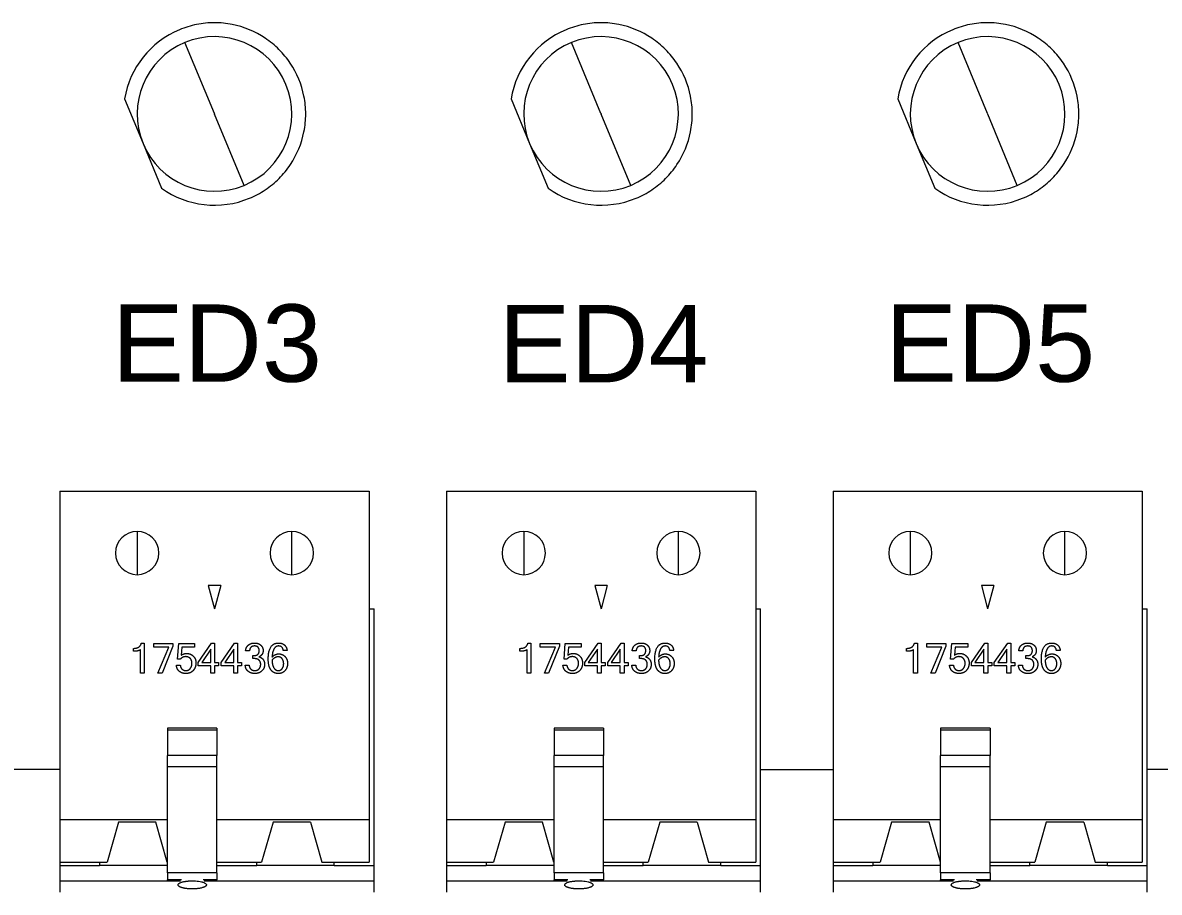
# Model space of a CAD drawing. Header units: millimetres. Extents: x -118 to 1430, y 370 to 1370.
# Drawn here: x 423.93 to 460.68, y 463 to 491.12 of the extents above; entities that cross this region are included whole.
import ezdxf

# ---------------------------------------------------------------- set-up
doc = ezdxf.new("R2010")
doc.units = ezdxf.units.MM
doc.layers.add('TANGENT EDGES', color=7, linetype='Continuous', lineweight=0)
doc.layers.add('VISIBLE', color=7, linetype='Continuous', lineweight=0)
doc.styles.get("Standard").update_dxf_attribs({"font": 'arial.ttf'})

msp = doc.modelspace()

# ---------------------------------------------------------------- linework, layer by layer
at = {"layer": 'TANGENT EDGES'}
for p, q in [((430.129, 488.177), (429.175, 490.477)), ((442.629, 488.177), (441.675, 490.477)), ((455.129, 488.177), (454.175, 490.477)), ((431.091, 485.858), (430.137, 488.158)), ((443.591, 485.858), (442.637, 488.158)), ((456.091, 485.858), (455.137, 488.158)), ((427.633, 474.67), (427.633, 473.27)), ((432.633, 473.27), (432.633, 474.67)), ((440.133, 474.67), (440.133, 473.27)), ((445.133, 473.27), (445.133, 474.67)), ((452.633, 474.67), (452.633, 473.27)), ((457.633, 473.27), (457.633, 474.67)), ((430.213, 468.246), (428.613, 468.246)), ((442.713, 468.246), (441.113, 468.246)), ((455.213, 468.246), (453.613, 468.246)), ((430.213, 467.425), (428.613, 467.425)), ((442.713, 467.425), (441.113, 467.425)), ((455.213, 467.425), (453.613, 467.425)), ((429.061, 463.402), (428.613, 463.402)), ((430.213, 463.402), (429.765, 463.402)), ((441.561, 463.402), (441.113, 463.402)), ((442.713, 463.402), (442.265, 463.402)), ((454.061, 463.402), (453.613, 463.402)), ((455.213, 463.402), (454.765, 463.402))]:
    msp.add_line(p, q, dxfattribs=at)
for centre, radius, start, end in [((430.133, 488.167), 0.01, 112.5227, 292.5227), ((430.133, 488.167), 0.01, 292.5227, 112.5227), ((442.633, 488.167), 0.01, 112.5227, 292.5227), ((442.633, 488.167), 0.01, 292.5227, 112.5227), ((455.133, 488.167), 0.01, 112.5227, 292.5227), ((455.133, 488.167), 0.01, 292.5227, 112.5227), ((427.633, 473.97), 0.7, 90, 270), ((427.633, 473.97), 0.7, 270, 90), ((432.633, 473.97), 0.7, 90, 270), ((432.633, 473.97), 0.7, 270, 90), ((440.133, 473.97), 0.7, 90, 270), ((440.133, 473.97), 0.7, 270, 90), ((445.133, 473.97), 0.7, 90, 270), ((445.133, 473.97), 0.7, 270, 90), ((452.633, 473.97), 0.7, 90, 270), ((452.633, 473.97), 0.7, 270, 90), ((457.633, 473.97), 0.7, 90, 270), ((457.633, 473.97), 0.7, 270, 90)]:
    msp.add_arc(centre, radius, start, end, dxfattribs=at)
at = {"layer": 'VISIBLE'}
for p, q in [((427.224, 488.656), (427.824, 487.21)), ((439.724, 488.656), (440.324, 487.21)), ((452.224, 488.656), (452.824, 487.21)), ((427.824, 487.21), (428.424, 485.763)), ((440.324, 487.21), (440.924, 485.763)), ((452.824, 487.21), (453.424, 485.763)), ((425.133, 475.97), (425.133, 466.97)), ((425.133, 475.97), (435.133, 475.97)), ((435.133, 475.97), (435.133, 466.97)), ((437.633, 475.97), (437.633, 466.97)), ((437.633, 475.97), (447.633, 475.97)), ((447.633, 475.97), (447.633, 466.97)), ((450.133, 475.97), (450.133, 466.97)), ((450.133, 475.97), (460.133, 475.97)), ((460.133, 475.97), (460.133, 466.97)), ((430.334, 472.92), (429.932, 472.92)), ((429.932, 472.92), (430.133, 472.17)), ((430.334, 472.92), (430.133, 472.17)), ((442.834, 472.92), (442.432, 472.92)), ((442.432, 472.92), (442.633, 472.17)), ((442.834, 472.92), (442.633, 472.17)), ((455.334, 472.92), (454.932, 472.92)), ((454.932, 472.92), (455.133, 472.17)), ((455.334, 472.92), (455.133, 472.17)), ((435.133, 472.17), (435.293, 472.17)), ((435.293, 463.87), (435.293, 472.17)), ((447.633, 472.17), (447.793, 472.17)), ((447.793, 463.87), (447.793, 472.17)), ((460.133, 472.17), (460.293, 472.17)), ((460.293, 463.87), (460.293, 472.17)), ((427.509, 470.791), (427.509, 470.887)), ((427.738, 470.09), (427.738, 470.841)), ((427.767, 471.06), (427.861, 471.06)), ((427.861, 471.06), (427.861, 470.09)), ((428.167, 470.931), (428.167, 471.044)), ((428.167, 471.044), (428.784, 471.044)), ((428.656, 470.931), (428.167, 470.931)), ((428.3, 470.09), (428.656, 470.931)), ((428.784, 470.958), (428.437, 470.09)), ((428.784, 471.044), (428.784, 470.958)), ((428.935, 470.54), (428.975, 471.044)), ((428.975, 471.044), (429.487, 471.044)), ((429.08, 470.931), (429.059, 470.666)), ((429.487, 470.931), (429.08, 470.931)), ((429.487, 471.044), (429.487, 470.931)), ((429.606, 470.426), (430.041, 471.056)), ((430.014, 470.863), (429.721, 470.426)), ((430.014, 470.426), (430.014, 470.863)), ((430.041, 471.056), (430.137, 471.056)), ((430.137, 471.056), (430.137, 470.426)), ((430.348, 470.426), (430.782, 471.056)), ((430.755, 470.863), (430.463, 470.426)), ((430.755, 470.426), (430.755, 470.863)), ((430.782, 471.056), (430.879, 471.056)), ((430.879, 471.056), (430.879, 470.426)), ((431.267, 470.812), (431.14, 470.812)), ((432.481, 470.823), (432.354, 470.823)), ((440.009, 470.791), (440.009, 470.887)), ((440.238, 470.09), (440.238, 470.841)), ((440.267, 471.06), (440.361, 471.06)), ((440.361, 471.06), (440.361, 470.09)), ((440.667, 470.931), (440.667, 471.044)), ((440.667, 471.044), (441.284, 471.044)), ((441.156, 470.931), (440.667, 470.931)), ((440.8, 470.09), (441.156, 470.931)), ((441.284, 470.958), (440.937, 470.09)), ((441.284, 471.044), (441.284, 470.958)), ((441.435, 470.54), (441.475, 471.044)), ((441.475, 471.044), (441.987, 471.044)), ((441.58, 470.931), (441.559, 470.666)), ((441.987, 470.931), (441.58, 470.931)), ((441.987, 471.044), (441.987, 470.931)), ((442.106, 470.426), (442.541, 471.056)), ((442.514, 470.863), (442.221, 470.426)), ((442.514, 470.426), (442.514, 470.863)), ((442.541, 471.056), (442.637, 471.056)), ((442.637, 471.056), (442.637, 470.426)), ((442.848, 470.426), (443.282, 471.056)), ((443.255, 470.863), (442.963, 470.426)), ((443.255, 470.426), (443.255, 470.863)), ((443.282, 471.056), (443.379, 471.056)), ((443.379, 471.056), (443.379, 470.426)), ((443.767, 470.812), (443.64, 470.812)), ((444.981, 470.823), (444.854, 470.823)), ((452.509, 470.791), (452.509, 470.887)), ((452.738, 470.09), (452.738, 470.841)), ((452.767, 471.06), (452.861, 471.06)), ((452.861, 471.06), (452.861, 470.09)), ((453.167, 470.931), (453.167, 471.044)), ((453.167, 471.044), (453.784, 471.044)), ((453.656, 470.931), (453.167, 470.931)), ((453.3, 470.09), (453.656, 470.931)), ((453.784, 470.958), (453.437, 470.09)), ((453.784, 471.044), (453.784, 470.958)), ((453.935, 470.54), (453.975, 471.044)), ((453.975, 471.044), (454.487, 471.044)), ((454.08, 470.931), (454.059, 470.666)), ((454.487, 470.931), (454.08, 470.931)), ((454.487, 471.044), (454.487, 470.931)), ((454.606, 470.426), (455.041, 471.056)), ((455.014, 470.863), (454.721, 470.426)), ((455.014, 470.426), (455.014, 470.863)), ((455.041, 471.056), (455.137, 471.056)), ((455.137, 471.056), (455.137, 470.426)), ((455.348, 470.426), (455.782, 471.056)), ((455.755, 470.863), (455.463, 470.426)), ((455.755, 470.426), (455.755, 470.863)), ((455.782, 471.056), (455.879, 471.056)), ((455.879, 471.056), (455.879, 470.426)), ((456.267, 470.812), (456.14, 470.812)), ((457.481, 470.823), (457.354, 470.823)), ((429.031, 470.54), (428.935, 470.54)), ((429.606, 470.318), (429.606, 470.426)), ((429.721, 470.426), (430.014, 470.426)), ((430.137, 470.426), (430.266, 470.426)), ((430.266, 470.426), (430.266, 470.318)), ((430.348, 470.318), (430.348, 470.426)), ((430.463, 470.426), (430.755, 470.426)), ((430.879, 470.426), (431.007, 470.426)), ((431.007, 470.426), (431.007, 470.318)), ((431.372, 470.555), (431.372, 470.651)), ((431.372, 470.651), (431.4, 470.651)), ((431.419, 470.555), (431.372, 470.555)), ((441.531, 470.54), (441.435, 470.54)), ((442.106, 470.318), (442.106, 470.426)), ((442.221, 470.426), (442.514, 470.426)), ((442.637, 470.426), (442.766, 470.426)), ((442.766, 470.426), (442.766, 470.318)), ((442.848, 470.318), (442.848, 470.426)), ((442.963, 470.426), (443.255, 470.426)), ((443.379, 470.426), (443.507, 470.426)), ((443.507, 470.426), (443.507, 470.318)), ((443.872, 470.555), (443.872, 470.651)), ((443.872, 470.651), (443.9, 470.651)), ((443.919, 470.555), (443.872, 470.555)), ((454.031, 470.54), (453.935, 470.54)), ((454.606, 470.318), (454.606, 470.426)), ((454.721, 470.426), (455.014, 470.426)), ((455.137, 470.426), (455.266, 470.426)), ((455.266, 470.426), (455.266, 470.318)), ((455.348, 470.318), (455.348, 470.426)), ((455.463, 470.426), (455.755, 470.426)), ((455.879, 470.426), (456.007, 470.426)), ((456.007, 470.426), (456.007, 470.318)), ((456.372, 470.555), (456.372, 470.651)), ((456.372, 470.651), (456.4, 470.651)), ((456.419, 470.555), (456.372, 470.555)), ((427.861, 470.09), (427.738, 470.09)), ((428.437, 470.09), (428.3, 470.09)), ((428.901, 470.34), (429.027, 470.34)), ((430.014, 470.318), (429.606, 470.318)), ((430.014, 470.09), (430.014, 470.318)), ((430.137, 470.09), (430.014, 470.09)), ((430.137, 470.318), (430.137, 470.09)), ((430.266, 470.318), (430.137, 470.318)), ((430.755, 470.318), (430.348, 470.318)), ((430.755, 470.09), (430.755, 470.318)), ((430.879, 470.09), (430.755, 470.09)), ((431.007, 470.318), (430.879, 470.318)), ((430.879, 470.318), (430.879, 470.09)), ((431.128, 470.342), (431.255, 470.342)), ((440.361, 470.09), (440.238, 470.09)), ((440.937, 470.09), (440.8, 470.09)), ((441.401, 470.34), (441.527, 470.34)), ((442.514, 470.318), (442.106, 470.318)), ((442.514, 470.09), (442.514, 470.318)), ((442.637, 470.09), (442.514, 470.09)), ((442.637, 470.318), (442.637, 470.09)), ((442.766, 470.318), (442.637, 470.318)), ((443.255, 470.318), (442.848, 470.318)), ((443.255, 470.09), (443.255, 470.318)), ((443.379, 470.09), (443.255, 470.09)), ((443.507, 470.318), (443.379, 470.318)), ((443.379, 470.318), (443.379, 470.09)), ((443.628, 470.342), (443.755, 470.342)), ((452.861, 470.09), (452.738, 470.09)), ((453.437, 470.09), (453.3, 470.09)), ((453.901, 470.34), (454.027, 470.34)), ((455.014, 470.318), (454.606, 470.318)), ((455.014, 470.09), (455.014, 470.318)), ((455.137, 470.09), (455.014, 470.09)), ((455.137, 470.318), (455.137, 470.09)), ((455.266, 470.318), (455.137, 470.318)), ((455.755, 470.318), (455.348, 470.318)), ((455.755, 470.09), (455.755, 470.318)), ((455.879, 470.09), (455.755, 470.09)), ((456.007, 470.318), (455.879, 470.318)), ((455.879, 470.318), (455.879, 470.09)), ((456.128, 470.342), (456.255, 470.342)), ((430.213, 468.31), (428.613, 468.31)), ((428.613, 468.31), (428.613, 468.246)), ((428.613, 468.246), (428.613, 467.425)), ((430.213, 468.31), (430.213, 468.246)), ((430.213, 468.246), (430.213, 467.425)), ((442.713, 468.31), (441.113, 468.31)), ((441.113, 468.31), (441.113, 468.246)), ((441.113, 468.246), (441.113, 467.425)), ((442.713, 468.31), (442.713, 468.246)), ((442.713, 468.246), (442.713, 467.425)), ((455.213, 468.31), (453.613, 468.31)), ((453.613, 468.31), (453.613, 468.246)), ((453.613, 468.246), (453.613, 467.425)), ((455.213, 468.31), (455.213, 468.246)), ((455.213, 468.246), (455.213, 467.425)), ((428.613, 467.055), (428.613, 467.425)), ((430.213, 467.055), (430.213, 467.425)), ((441.113, 467.055), (441.113, 467.425)), ((442.713, 467.055), (442.713, 467.425)), ((453.613, 467.055), (453.613, 467.425)), ((455.213, 467.055), (455.213, 467.425)), ((425.133, 466.97), (422.793, 466.97)), ((425.133, 466.97), (425.133, 465.344)), ((430.213, 467.055), (428.613, 467.055)), ((428.613, 463.627), (428.613, 467.055)), ((430.213, 463.627), (430.213, 467.055)), ((435.133, 466.97), (435.133, 465.344)), ((437.633, 466.97), (437.633, 465.344)), ((442.713, 467.055), (441.113, 467.055)), ((441.113, 463.627), (441.113, 467.055)), ((442.713, 463.627), (442.713, 467.055)), ((447.633, 466.97), (447.633, 465.344)), ((447.793, 466.97), (450.133, 466.97)), ((450.133, 466.97), (450.133, 465.344)), ((455.213, 467.055), (453.613, 467.055)), ((453.613, 463.627), (453.613, 467.055)), ((455.213, 463.627), (455.213, 467.055)), ((460.133, 466.97), (460.133, 465.344)), ((462.633, 466.97), (460.293, 466.97)), ((428.613, 465.344), (425.133, 465.344)), ((425.133, 465.344), (425.133, 463.97)), ((427.028, 465.27), (426.658, 463.97)), ((428.238, 465.27), (427.028, 465.27)), ((428.608, 463.97), (428.238, 465.27)), ((435.133, 465.344), (430.213, 465.344)), ((432.028, 465.27), (431.658, 463.97)), ((433.238, 465.27), (432.028, 465.27)), ((433.238, 465.27), (433.608, 463.97)), ((435.133, 465.344), (435.133, 463.97)), ((441.113, 465.344), (437.633, 465.344)), ((437.633, 465.344), (437.633, 463.97)), ((439.528, 465.27), (439.158, 463.97)), ((440.738, 465.27), (439.528, 465.27)), ((441.108, 463.97), (440.738, 465.27)), ((447.633, 465.344), (442.713, 465.344)), ((444.528, 465.27), (444.158, 463.97)), ((445.738, 465.27), (444.528, 465.27)), ((445.738, 465.27), (446.108, 463.97)), ((447.633, 465.344), (447.633, 463.97)), ((453.613, 465.344), (450.133, 465.344)), ((450.133, 465.344), (450.133, 463.97)), ((452.028, 465.27), (451.658, 463.97)), ((453.238, 465.27), (452.028, 465.27)), ((453.608, 463.97), (453.238, 465.27)), ((460.133, 465.344), (455.213, 465.344)), ((457.028, 465.27), (456.658, 463.97)), ((458.238, 465.27), (457.028, 465.27)), ((458.238, 465.27), (458.608, 463.97)), ((460.133, 465.344), (460.133, 463.97)), ((425.133, 463.97), (426.658, 463.97)), ((425.133, 463.97), (425.133, 463.87)), ((425.133, 463.87), (425.133, 463.37)), ((425.133, 463.87), (426.418, 463.87)), ((426.418, 463.97), (426.418, 463.87)), ((428.613, 463.87), (426.418, 463.87)), ((428.608, 463.97), (428.613, 463.97)), ((430.213, 463.97), (431.658, 463.97)), ((430.213, 463.87), (431.498, 463.87)), ((431.498, 463.87), (431.498, 463.97)), ((434.008, 463.87), (431.498, 463.87)), ((433.608, 463.97), (435.133, 463.97)), ((434.008, 463.87), (434.008, 463.97)), ((434.008, 463.87), (435.293, 463.87)), ((435.293, 463.37), (435.293, 463.87)), ((437.633, 463.97), (439.158, 463.97)), ((437.633, 463.97), (437.633, 463.87)), ((437.633, 463.87), (437.633, 463.37)), ((437.633, 463.87), (438.918, 463.87)), ((438.918, 463.97), (438.918, 463.87)), ((441.113, 463.87), (438.918, 463.87)), ((441.108, 463.97), (441.113, 463.97)), ((442.713, 463.97), (444.158, 463.97)), ((442.713, 463.87), (443.998, 463.87)), ((443.998, 463.87), (443.998, 463.97)), ((446.508, 463.87), (443.998, 463.87)), ((446.108, 463.97), (447.633, 463.97)), ((446.508, 463.87), (446.508, 463.97)), ((446.508, 463.87), (447.793, 463.87)), ((447.793, 463.37), (447.793, 463.87)), ((450.133, 463.97), (451.658, 463.97)), ((450.133, 463.97), (450.133, 463.87)), ((450.133, 463.87), (450.133, 463.37)), ((450.133, 463.87), (451.418, 463.87)), ((451.418, 463.97), (451.418, 463.87)), ((453.613, 463.87), (451.418, 463.87)), ((453.608, 463.97), (453.613, 463.97)), ((455.213, 463.97), (456.658, 463.97)), ((455.213, 463.87), (456.498, 463.87)), ((456.498, 463.87), (456.498, 463.97)), ((459.008, 463.87), (456.498, 463.87)), ((458.608, 463.97), (460.133, 463.97)), ((459.008, 463.87), (459.008, 463.97)), ((459.008, 463.87), (460.293, 463.87)), ((460.293, 463.37), (460.293, 463.87)), ((430.213, 463.627), (428.613, 463.627)), ((428.613, 463.627), (428.613, 463.402)), ((430.213, 463.627), (430.213, 463.402)), ((442.713, 463.627), (441.113, 463.627)), ((441.113, 463.627), (441.113, 463.402)), ((442.713, 463.627), (442.713, 463.402)), ((455.213, 463.627), (453.613, 463.627)), ((453.613, 463.627), (453.613, 463.402)), ((455.213, 463.627), (455.213, 463.402)), ((425.133, 463.37), (429.032, 463.37)), ((425.133, 463.37), (425.133, 463)), ((428.613, 463.37), (428.613, 463.402)), ((429.795, 463.37), (435.293, 463.37)), ((430.213, 463.37), (430.213, 463.402)), ((435.293, 463), (435.293, 463.37)), ((437.633, 463.37), (441.532, 463.37)), ((437.633, 463.37), (437.633, 463)), ((441.113, 463.37), (441.113, 463.402)), ((442.295, 463.37), (447.793, 463.37)), ((442.713, 463.37), (442.713, 463.402)), ((447.793, 463), (447.793, 463.37)), ((450.133, 463.37), (454.032, 463.37)), ((450.133, 463.37), (450.133, 463)), ((453.613, 463.37), (453.613, 463.402)), ((454.795, 463.37), (460.293, 463.37)), ((455.213, 463.37), (455.213, 463.402)), ((460.293, 463), (460.293, 463.37))]:
    msp.add_line(p, q, dxfattribs=at)
for centre, radius, start, end in [((430.133, 488.167), 2.95, 101.2727, 112.5227), ((430.133, 488.167), 2.95, 90.0227, 101.2727), ((430.133, 488.167), 2.95, 78.7727, 90.0227), ((430.133, 488.167), 2.95, 56.2727, 78.7727), ((442.633, 488.167), 2.95, 101.2727, 112.5227), ((442.633, 488.167), 2.95, 90.0227, 101.2727), ((442.633, 488.167), 2.95, 78.7727, 90.0227), ((442.633, 488.167), 2.95, 56.2727, 78.7727), ((455.133, 488.167), 2.95, 101.2727, 112.5227), ((455.133, 488.167), 2.95, 90.0227, 101.2727), ((455.133, 488.167), 2.95, 78.7727, 90.0227), ((455.133, 488.167), 2.95, 56.2727, 78.7727), ((430.133, 488.167), 2.95, 112.5227, 170.4589), ((430.133, 488.167), 2.5, 292.5227, 112.5227), ((430.133, 488.167), 2.95, 45.0227, 56.2727), ((442.633, 488.167), 2.95, 112.5227, 170.4589), ((442.633, 488.167), 2.5, 292.5227, 112.5227), ((442.633, 488.167), 2.95, 45.0227, 56.2727), ((455.133, 488.167), 2.95, 112.5227, 170.4589), ((455.133, 488.167), 2.5, 292.5227, 112.5227), ((455.133, 488.167), 2.95, 45.0227, 56.2727), ((430.133, 488.167), 2.5, 112.5227, 292.5227), ((430.133, 488.167), 2.95, 33.7727, 45.0227), ((442.633, 488.167), 2.5, 112.5227, 292.5227), ((442.633, 488.167), 2.95, 33.7727, 45.0227), ((455.133, 488.167), 2.5, 112.5227, 292.5227), ((455.133, 488.167), 2.95, 33.7727, 45.0227), ((430.133, 488.167), 2.95, 11.2727, 33.7727), ((442.633, 488.167), 2.95, 11.2727, 33.7727), ((455.133, 488.167), 2.95, 11.2727, 33.7727), ((430.133, 488.167), 2.95, 0.0227, 11.2727), ((442.633, 488.167), 2.95, 0.0227, 11.2727), ((455.133, 488.167), 2.95, 0.0227, 11.2727), ((430.133, 488.167), 2.95, 348.7727, 0.0227), ((442.633, 488.167), 2.95, 348.7727, 0.0227), ((455.133, 488.167), 2.95, 348.7727, 0.0227), ((430.133, 488.167), 2.95, 326.2727, 348.7727), ((442.633, 488.167), 2.95, 326.2727, 348.7727), ((455.133, 488.167), 2.95, 326.2727, 348.7727), ((430.133, 488.167), 2.95, 315.0227, 326.2727), ((442.633, 488.167), 2.95, 315.0227, 326.2727), ((455.133, 488.167), 2.95, 315.0227, 326.2727), ((430.133, 488.167), 2.95, 303.7727, 315.0227), ((442.633, 488.167), 2.95, 303.7727, 315.0227), ((455.133, 488.167), 2.95, 303.7727, 315.0227), ((430.133, 488.167), 2.95, 234.5865, 292.5227), ((430.133, 488.167), 2.95, 292.5227, 303.7727), ((442.633, 488.167), 2.95, 234.5865, 292.5227), ((442.633, 488.167), 2.95, 292.5227, 303.7727), ((455.133, 488.167), 2.95, 234.5865, 292.5227), ((455.133, 488.167), 2.95, 292.5227, 303.7727)]:
    msp.add_arc(centre, radius, start, end, dxfattribs=at)
for points in [[(427.509, 470.887), (427.734, 470.887), (427.767, 471.06)], [(427.738, 470.841), (427.664, 470.791), (427.509, 470.791)], [(431.14, 470.812), (431.154, 470.933), (431.233, 470.997)], [(431.233, 470.997), (431.312, 471.06), (431.427, 471.06)], [(431.429, 470.964), (431.284, 470.964), (431.267, 470.812)], [(431.4, 470.651), (431.579, 470.651), (431.579, 470.815)], [(431.427, 471.06), (431.554, 471.06), (431.63, 470.991)], [(431.54, 470.926), (431.501, 470.964), (431.429, 470.964)], [(431.579, 470.815), (431.579, 470.887), (431.54, 470.926)], [(431.63, 470.991), (431.706, 470.922), (431.706, 470.812)], [(431.706, 470.812), (431.706, 470.751), (431.673, 470.697)], [(431.871, 470.536), (431.871, 471.06), (432.208, 471.06)], [(432.059, 470.871), (432.005, 470.779), (431.995, 470.605)], [(432.202, 470.964), (432.114, 470.964), (432.059, 470.871)], [(432.354, 470.823), (432.338, 470.964), (432.202, 470.964)], [(432.208, 471.06), (432.316, 471.06), (432.39, 471)], [(432.39, 471), (432.464, 470.941), (432.481, 470.823)], [(440.009, 470.887), (440.234, 470.887), (440.267, 471.06)], [(440.238, 470.841), (440.164, 470.791), (440.009, 470.791)], [(443.64, 470.812), (443.654, 470.933), (443.733, 470.997)], [(443.733, 470.997), (443.812, 471.06), (443.927, 471.06)], [(443.929, 470.964), (443.784, 470.964), (443.767, 470.812)], [(443.9, 470.651), (444.079, 470.651), (444.079, 470.815)], [(443.927, 471.06), (444.054, 471.06), (444.13, 470.991)], [(444.04, 470.926), (444.001, 470.964), (443.929, 470.964)], [(444.079, 470.815), (444.079, 470.887), (444.04, 470.926)], [(444.13, 470.991), (444.206, 470.922), (444.206, 470.812)], [(444.206, 470.812), (444.206, 470.751), (444.173, 470.697)], [(444.371, 470.536), (444.371, 471.06), (444.708, 471.06)], [(444.559, 470.871), (444.505, 470.779), (444.495, 470.605)], [(444.702, 470.964), (444.614, 470.964), (444.559, 470.871)], [(444.854, 470.823), (444.838, 470.964), (444.702, 470.964)], [(444.708, 471.06), (444.816, 471.06), (444.89, 471)], [(444.89, 471), (444.964, 470.941), (444.981, 470.823)], [(452.509, 470.887), (452.734, 470.887), (452.767, 471.06)], [(452.738, 470.841), (452.664, 470.791), (452.509, 470.791)], [(456.14, 470.812), (456.154, 470.933), (456.233, 470.997)], [(456.233, 470.997), (456.312, 471.06), (456.427, 471.06)], [(456.429, 470.964), (456.284, 470.964), (456.267, 470.812)], [(456.4, 470.651), (456.579, 470.651), (456.579, 470.815)], [(456.427, 471.06), (456.554, 471.06), (456.63, 470.991)], [(456.54, 470.926), (456.501, 470.964), (456.429, 470.964)], [(456.579, 470.815), (456.579, 470.887), (456.54, 470.926)], [(456.63, 470.991), (456.706, 470.922), (456.706, 470.812)], [(456.706, 470.812), (456.706, 470.751), (456.673, 470.697)], [(456.871, 470.536), (456.871, 471.06), (457.208, 471.06)], [(457.059, 470.871), (457.005, 470.779), (456.995, 470.605)], [(457.202, 470.964), (457.114, 470.964), (457.059, 470.871)], [(457.354, 470.823), (457.338, 470.964), (457.202, 470.964)], [(457.208, 471.06), (457.316, 471.06), (457.39, 471)], [(457.39, 471), (457.464, 470.941), (457.481, 470.823)], [(429.204, 470.619), (429.102, 470.619), (429.031, 470.54)], [(429.059, 470.666), (429.13, 470.723), (429.236, 470.723)], [(429.349, 470.561), (429.294, 470.619), (429.204, 470.619)], [(429.236, 470.723), (429.356, 470.723), (429.444, 470.639)], [(429.405, 470.403), (429.405, 470.503), (429.349, 470.561)], [(429.35, 470.237), (429.405, 470.304), (429.405, 470.403)], [(429.444, 470.639), (429.533, 470.554), (429.533, 470.414)], [(429.533, 470.414), (429.533, 470.267), (429.444, 470.17)], [(431.574, 470.507), (431.521, 470.555), (431.419, 470.555)], [(431.673, 470.697), (431.64, 470.642), (431.572, 470.614)], [(431.572, 470.614), (431.659, 470.591), (431.707, 470.525)], [(431.627, 470.368), (431.627, 470.458), (431.574, 470.507)], [(431.707, 470.525), (431.754, 470.459), (431.754, 470.371)], [(431.957, 470.193), (431.871, 470.312), (431.871, 470.536)], [(432.192, 470.613), (432.09, 470.613), (431.994, 470.51)], [(431.994, 470.51), (431.997, 470.345), (432.051, 470.258)], [(431.995, 470.605), (432.09, 470.708), (432.212, 470.708)], [(432.321, 470.551), (432.273, 470.613), (432.192, 470.613)], [(432.212, 470.708), (432.332, 470.708), (432.414, 470.621)], [(432.37, 470.392), (432.37, 470.489), (432.321, 470.551)], [(432.414, 470.621), (432.497, 470.534), (432.497, 470.4)], [(432.497, 470.4), (432.497, 470.264), (432.415, 470.169)], [(441.704, 470.619), (441.602, 470.619), (441.531, 470.54)], [(441.559, 470.666), (441.63, 470.723), (441.736, 470.723)], [(441.849, 470.561), (441.794, 470.619), (441.704, 470.619)], [(441.736, 470.723), (441.856, 470.723), (441.944, 470.639)], [(441.905, 470.403), (441.905, 470.503), (441.849, 470.561)], [(441.85, 470.237), (441.905, 470.304), (441.905, 470.403)], [(441.944, 470.639), (442.033, 470.554), (442.033, 470.414)], [(442.033, 470.414), (442.033, 470.267), (441.944, 470.17)], [(444.074, 470.507), (444.021, 470.555), (443.919, 470.555)], [(444.173, 470.697), (444.14, 470.642), (444.072, 470.614)], [(444.072, 470.614), (444.159, 470.591), (444.207, 470.525)], [(444.127, 470.368), (444.127, 470.458), (444.074, 470.507)], [(444.207, 470.525), (444.254, 470.459), (444.254, 470.371)], [(444.457, 470.193), (444.371, 470.312), (444.371, 470.536)], [(444.692, 470.613), (444.59, 470.613), (444.494, 470.51)], [(444.494, 470.51), (444.497, 470.345), (444.551, 470.258)], [(444.495, 470.605), (444.59, 470.708), (444.712, 470.708)], [(444.821, 470.551), (444.773, 470.613), (444.692, 470.613)], [(444.712, 470.708), (444.832, 470.708), (444.914, 470.621)], [(444.87, 470.392), (444.87, 470.489), (444.821, 470.551)], [(444.914, 470.621), (444.997, 470.534), (444.997, 470.4)], [(444.997, 470.4), (444.997, 470.264), (444.915, 470.169)], [(454.204, 470.619), (454.102, 470.619), (454.031, 470.54)], [(454.059, 470.666), (454.13, 470.723), (454.236, 470.723)], [(454.349, 470.561), (454.294, 470.619), (454.204, 470.619)], [(454.236, 470.723), (454.356, 470.723), (454.444, 470.639)], [(454.405, 470.403), (454.405, 470.503), (454.349, 470.561)], [(454.35, 470.237), (454.405, 470.304), (454.405, 470.403)], [(454.444, 470.639), (454.533, 470.554), (454.533, 470.414)], [(454.533, 470.414), (454.533, 470.267), (454.444, 470.17)], [(456.574, 470.507), (456.521, 470.555), (456.419, 470.555)], [(456.673, 470.697), (456.64, 470.642), (456.572, 470.614)], [(456.572, 470.614), (456.659, 470.591), (456.707, 470.525)], [(456.627, 470.368), (456.627, 470.458), (456.574, 470.507)], [(456.707, 470.525), (456.754, 470.459), (456.754, 470.371)], [(456.957, 470.193), (456.871, 470.312), (456.871, 470.536)], [(457.192, 470.613), (457.09, 470.613), (456.994, 470.51)], [(456.994, 470.51), (456.997, 470.345), (457.051, 470.258)], [(456.995, 470.605), (457.09, 470.708), (457.212, 470.708)], [(457.321, 470.551), (457.273, 470.613), (457.192, 470.613)], [(457.212, 470.708), (457.332, 470.708), (457.414, 470.621)], [(457.37, 470.392), (457.37, 470.489), (457.321, 470.551)], [(457.414, 470.621), (457.497, 470.534), (457.497, 470.4)], [(457.497, 470.4), (457.497, 470.264), (457.415, 470.169)], [(429, 470.14), (428.914, 470.207), (428.901, 470.34)], [(429.207, 470.073), (429.086, 470.073), (429, 470.14)], [(429.027, 470.34), (429.038, 470.254), (429.088, 470.212)], [(429.088, 470.212), (429.137, 470.17), (429.207, 470.17)], [(429.207, 470.17), (429.296, 470.17), (429.35, 470.237)], [(429.444, 470.17), (429.355, 470.073), (429.207, 470.073)], [(431.219, 470.147), (431.134, 470.22), (431.128, 470.342)], [(431.439, 470.073), (431.304, 470.073), (431.219, 470.147)], [(431.255, 470.342), (431.255, 470.271), (431.303, 470.22)], [(431.303, 470.22), (431.35, 470.17), (431.439, 470.17)], [(431.439, 470.17), (431.525, 470.17), (431.576, 470.225)], [(431.663, 470.156), (431.573, 470.073), (431.439, 470.073)], [(431.576, 470.225), (431.627, 470.281), (431.627, 470.368)], [(431.754, 470.371), (431.754, 470.239), (431.663, 470.156)], [(432.198, 470.073), (432.043, 470.073), (431.957, 470.193)], [(432.051, 470.258), (432.105, 470.17), (432.195, 470.17)], [(432.195, 470.17), (432.275, 470.17), (432.322, 470.233)], [(432.415, 470.169), (432.333, 470.073), (432.198, 470.073)], [(432.322, 470.233), (432.37, 470.297), (432.37, 470.392)], [(441.5, 470.14), (441.414, 470.207), (441.401, 470.34)], [(441.707, 470.073), (441.586, 470.073), (441.5, 470.14)], [(441.527, 470.34), (441.538, 470.254), (441.588, 470.212)], [(441.588, 470.212), (441.637, 470.17), (441.707, 470.17)], [(441.707, 470.17), (441.796, 470.17), (441.85, 470.237)], [(441.944, 470.17), (441.855, 470.073), (441.707, 470.073)], [(443.719, 470.147), (443.634, 470.22), (443.628, 470.342)], [(443.939, 470.073), (443.804, 470.073), (443.719, 470.147)], [(443.755, 470.342), (443.755, 470.271), (443.803, 470.22)], [(443.803, 470.22), (443.85, 470.17), (443.939, 470.17)], [(443.939, 470.17), (444.025, 470.17), (444.076, 470.225)], [(444.163, 470.156), (444.073, 470.073), (443.939, 470.073)], [(444.076, 470.225), (444.127, 470.281), (444.127, 470.368)], [(444.254, 470.371), (444.254, 470.239), (444.163, 470.156)], [(444.698, 470.073), (444.543, 470.073), (444.457, 470.193)], [(444.551, 470.258), (444.605, 470.17), (444.695, 470.17)], [(444.695, 470.17), (444.775, 470.17), (444.822, 470.233)], [(444.915, 470.169), (444.833, 470.073), (444.698, 470.073)], [(444.822, 470.233), (444.87, 470.297), (444.87, 470.392)], [(454, 470.14), (453.914, 470.207), (453.901, 470.34)], [(454.207, 470.073), (454.086, 470.073), (454, 470.14)], [(454.027, 470.34), (454.038, 470.254), (454.088, 470.212)], [(454.088, 470.212), (454.137, 470.17), (454.207, 470.17)], [(454.207, 470.17), (454.296, 470.17), (454.35, 470.237)], [(454.444, 470.17), (454.355, 470.073), (454.207, 470.073)], [(456.219, 470.147), (456.134, 470.22), (456.128, 470.342)], [(456.439, 470.073), (456.304, 470.073), (456.219, 470.147)], [(456.255, 470.342), (456.255, 470.271), (456.303, 470.22)], [(456.303, 470.22), (456.35, 470.17), (456.439, 470.17)], [(456.439, 470.17), (456.525, 470.17), (456.576, 470.225)], [(456.663, 470.156), (456.573, 470.073), (456.439, 470.073)], [(456.576, 470.225), (456.627, 470.281), (456.627, 470.368)], [(456.754, 470.371), (456.754, 470.239), (456.663, 470.156)], [(457.198, 470.073), (457.043, 470.073), (456.957, 470.193)], [(457.051, 470.258), (457.105, 470.17), (457.195, 470.17)], [(457.195, 470.17), (457.275, 470.17), (457.322, 470.233)], [(457.415, 470.169), (457.333, 470.073), (457.198, 470.073)], [(457.322, 470.233), (457.37, 470.297), (457.37, 470.392)]]:
    msp.add_open_spline(points, degree=2, dxfattribs=at)
for points, knots in [([(428.978, 463.198), (428.972, 463.203), (428.968, 463.208), (428.964, 463.213), (428.96, 463.218), (428.958, 463.223), (428.956, 463.228), (428.954, 463.237), (428.955, 463.247), (428.959, 463.256)], [2.0048581, 2.0048581, 2.0048581, 2.0048581, 2.0591781, 2.0591781, 2.0591781, 2.1134097, 2.1134097, 2.1134097, 2.2105486, 2.2105486, 2.2105486, 2.2105486]), ([(428.959, 463.256), (428.959, 463.257), (428.96, 463.258), (428.96, 463.259), (428.963, 463.264), (428.967, 463.269), (428.972, 463.274), (428.977, 463.279), (428.983, 463.284), (428.99, 463.289), (428.996, 463.293), (429.004, 463.298), (429.013, 463.303), (429.022, 463.307), (429.032, 463.312), (429.042, 463.316), (429.053, 463.32), (429.064, 463.324), (429.077, 463.328), (429.089, 463.332), (429.102, 463.335), (429.116, 463.338), (429.129, 463.342), (429.144, 463.345), (429.159, 463.348), (429.166, 463.349), (429.174, 463.351), (429.181, 463.352), (429.189, 463.353), (429.197, 463.354), (429.205, 463.356), (429.221, 463.358), (429.238, 463.36), (429.255, 463.362), (429.263, 463.363), (429.272, 463.364), (429.28, 463.364), (429.289, 463.365), (429.297, 463.366), (429.306, 463.366), (429.324, 463.368), (429.341, 463.368), (429.359, 463.369), (429.377, 463.37), (429.395, 463.37), (429.413, 463.37)], [2.2105486, 2.2105486, 2.2105486, 2.2105486, 2.2216247, 2.2216247, 2.2216247, 2.2759317, 2.2759317, 2.2759317, 2.3299268, 2.3299268, 2.3299268, 2.3840773, 2.3840773, 2.3840773, 2.4384124, 2.4384124, 2.4384124, 2.4925399, 2.4925399, 2.4925399, 2.5464815, 2.5464815, 2.5464815, 2.6005234, 2.6005234, 2.6005234, 2.6274693, 2.6274693, 2.6274693, 2.6544262, 2.6544262, 2.6544262, 2.70843, 2.70843, 2.70843, 2.7353823, 2.7353823, 2.7353823, 2.7623324, 2.7623324, 2.7623324, 2.816373, 2.816373, 2.816373, 2.8702953, 2.8702953, 2.8702953, 2.8702953]), ([(429.413, 463.107), (429.401, 463.107), (429.389, 463.107), (429.377, 463.108), (429.365, 463.108), (429.353, 463.108), (429.342, 463.109), (429.33, 463.109), (429.318, 463.11), (429.306, 463.111), (429.295, 463.112), (429.283, 463.113), (429.272, 463.114), (429.261, 463.115), (429.249, 463.116), (429.238, 463.117), (429.227, 463.119), (429.216, 463.12), (429.206, 463.122), (429.195, 463.123), (429.185, 463.125), (429.174, 463.127), (429.164, 463.128), (429.154, 463.13), (429.145, 463.132), (429.135, 463.134), (429.125, 463.136), (429.116, 463.139), (429.107, 463.141), (429.098, 463.143), (429.09, 463.146), (429.082, 463.148), (429.073, 463.15), (429.066, 463.153), (429.058, 463.156), (429.05, 463.158), (429.043, 463.161), (429.036, 463.164), (429.029, 463.167), (429.023, 463.17), (429.017, 463.173), (429.011, 463.176), (429.005, 463.179), (429, 463.182), (428.995, 463.185), (428.99, 463.188), (428.986, 463.191), (428.982, 463.194), (428.978, 463.198)], [1.4329539, 1.4329539, 1.4329539, 1.4329539, 1.4688088, 1.4688088, 1.4688088, 1.5047575, 1.5047575, 1.5047575, 1.5406875, 1.5406875, 1.5406875, 1.5764951, 1.5764951, 1.5764951, 1.6123262, 1.6123262, 1.6123262, 1.6481983, 1.6481983, 1.6481983, 1.6840015, 1.6840015, 1.6840015, 1.7198212, 1.7198212, 1.7198212, 1.7556962, 1.7556962, 1.7556962, 1.7915158, 1.7915158, 1.7915158, 1.827353, 1.827353, 1.827353, 1.8633412, 1.8633412, 1.8633412, 1.899371, 1.899371, 1.899371, 1.9353274, 1.9353274, 1.9353274, 1.9711343, 1.9711343, 1.9711343, 2.0070686, 2.0070686, 2.0070686, 2.0070686]), ([(429.413, 463.37), (429.431, 463.37), (429.449, 463.37), (429.467, 463.369), (429.485, 463.368), (429.503, 463.368), (429.52, 463.366), (429.555, 463.364), (429.589, 463.36), (429.621, 463.356), (429.653, 463.351), (429.683, 463.345), (429.711, 463.338), (429.724, 463.335), (429.737, 463.332), (429.75, 463.328), (429.762, 463.324), (429.773, 463.32), (429.784, 463.316), (429.794, 463.312), (429.804, 463.307), (429.813, 463.303), (429.822, 463.298), (429.83, 463.294), (429.837, 463.289), (429.843, 463.284), (429.849, 463.279), (429.854, 463.274), (429.859, 463.269), (429.863, 463.264), (429.866, 463.259), (429.866, 463.258), (429.867, 463.257), (429.867, 463.256)], [0, 0, 0, 0, 0.054, 0.054, 0.054, 0.1081119, 0.1081119, 0.1081119, 0.2160335, 0.2160335, 0.2160335, 0.3239429, 0.3239429, 0.3239429, 0.3778641, 0.3778641, 0.3778641, 0.4319972, 0.4319972, 0.4319972, 0.4862463, 0.4862463, 0.4862463, 0.5402406, 0.5402406, 0.5402406, 0.5943776, 0.5943776, 0.5943776, 0.6487161, 0.6487161, 0.6487161, 0.6597773, 0.6597773, 0.6597773, 0.6597773]), ([(429.701, 463.137), (429.691, 463.134), (429.681, 463.132), (429.67, 463.13), (429.659, 463.128), (429.648, 463.126), (429.637, 463.124), (429.626, 463.122), (429.614, 463.121), (429.602, 463.119), (429.59, 463.117), (429.578, 463.116), (429.566, 463.115), (429.554, 463.114), (429.541, 463.113), (429.529, 463.112), (429.516, 463.111), (429.503, 463.11), (429.491, 463.109), (429.478, 463.109), (429.465, 463.108), (429.452, 463.108), (429.439, 463.107), (429.426, 463.107), (429.413, 463.107)], [1.1221288, 1.1221288, 1.1221288, 1.1221288, 1.1611473, 1.1611473, 1.1611473, 1.2000646, 1.2000646, 1.2000646, 1.2390162, 1.2390162, 1.2390162, 1.2780027, 1.2780027, 1.2780027, 1.316905, 1.316905, 1.316905, 1.3558904, 1.3558904, 1.3558904, 1.394915, 1.394915, 1.394915, 1.4338398, 1.4338398, 1.4338398, 1.4338398]), ([(429.848, 463.198), (429.845, 463.195), (429.841, 463.192), (429.837, 463.189), (429.833, 463.186), (429.828, 463.183), (429.823, 463.18), (429.819, 463.177), (429.813, 463.175), (429.808, 463.172), (429.802, 463.169), (429.796, 463.167), (429.79, 463.164), (429.784, 463.161), (429.777, 463.159), (429.77, 463.156), (429.764, 463.154), (429.756, 463.152), (429.749, 463.149), (429.734, 463.145), (429.718, 463.14), (429.701, 463.137)], [0.8611269, 0.8611269, 0.8611269, 0.8611269, 0.8938324, 0.8938324, 0.8938324, 0.9265792, 0.9265792, 0.9265792, 0.959467, 0.959467, 0.959467, 0.9924119, 0.9924119, 0.9924119, 1.0253249, 1.0253249, 1.0253249, 1.0581198, 1.0581198, 1.0581198, 1.1235306, 1.1235306, 1.1235306, 1.1235306]), ([(429.867, 463.256), (429.869, 463.252), (429.87, 463.248), (429.871, 463.243), (429.872, 463.238), (429.871, 463.233), (429.87, 463.228), (429.868, 463.223), (429.866, 463.218), (429.862, 463.213), (429.859, 463.208), (429.854, 463.202), (429.848, 463.198)], [0.6597773, 0.6597773, 0.6597773, 0.6597773, 0.7028642, 0.7028642, 0.7028642, 0.7568669, 0.7568669, 0.7568669, 0.8111794, 0.8111794, 0.8111794, 0.8654371, 0.8654371, 0.8654371, 0.8654371]), ([(441.478, 463.198), (441.472, 463.203), (441.468, 463.208), (441.464, 463.213), (441.46, 463.218), (441.458, 463.223), (441.456, 463.228), (441.454, 463.237), (441.455, 463.247), (441.459, 463.256)], [2.0048581, 2.0048581, 2.0048581, 2.0048581, 2.0591781, 2.0591781, 2.0591781, 2.1134097, 2.1134097, 2.1134097, 2.2105486, 2.2105486, 2.2105486, 2.2105486]), ([(441.459, 463.256), (441.459, 463.257), (441.46, 463.258), (441.46, 463.259), (441.463, 463.264), (441.467, 463.269), (441.472, 463.274), (441.477, 463.279), (441.483, 463.284), (441.49, 463.289), (441.496, 463.293), (441.504, 463.298), (441.513, 463.303), (441.522, 463.307), (441.532, 463.312), (441.542, 463.316), (441.553, 463.32), (441.564, 463.324), (441.577, 463.328), (441.589, 463.332), (441.602, 463.335), (441.616, 463.338), (441.629, 463.342), (441.644, 463.345), (441.659, 463.348), (441.666, 463.349), (441.674, 463.351), (441.681, 463.352), (441.689, 463.353), (441.697, 463.354), (441.705, 463.356), (441.721, 463.358), (441.738, 463.36), (441.755, 463.362), (441.763, 463.363), (441.772, 463.364), (441.78, 463.364), (441.789, 463.365), (441.797, 463.366), (441.806, 463.366), (441.824, 463.368), (441.841, 463.368), (441.859, 463.369), (441.877, 463.37), (441.895, 463.37), (441.913, 463.37)], [2.2105486, 2.2105486, 2.2105486, 2.2105486, 2.2216247, 2.2216247, 2.2216247, 2.2759317, 2.2759317, 2.2759317, 2.3299268, 2.3299268, 2.3299268, 2.3840773, 2.3840773, 2.3840773, 2.4384124, 2.4384124, 2.4384124, 2.4925399, 2.4925399, 2.4925399, 2.5464815, 2.5464815, 2.5464815, 2.6005234, 2.6005234, 2.6005234, 2.6274693, 2.6274693, 2.6274693, 2.6544262, 2.6544262, 2.6544262, 2.70843, 2.70843, 2.70843, 2.7353823, 2.7353823, 2.7353823, 2.7623324, 2.7623324, 2.7623324, 2.816373, 2.816373, 2.816373, 2.8702953, 2.8702953, 2.8702953, 2.8702953]), ([(441.913, 463.107), (441.901, 463.107), (441.889, 463.107), (441.877, 463.108), (441.865, 463.108), (441.853, 463.108), (441.842, 463.109), (441.83, 463.109), (441.818, 463.11), (441.806, 463.111), (441.795, 463.112), (441.783, 463.113), (441.772, 463.114), (441.761, 463.115), (441.749, 463.116), (441.738, 463.117), (441.727, 463.119), (441.716, 463.12), (441.706, 463.122), (441.695, 463.123), (441.685, 463.125), (441.674, 463.127), (441.664, 463.128), (441.654, 463.13), (441.645, 463.132), (441.635, 463.134), (441.625, 463.136), (441.616, 463.139), (441.607, 463.141), (441.598, 463.143), (441.59, 463.146), (441.582, 463.148), (441.573, 463.15), (441.566, 463.153), (441.558, 463.156), (441.55, 463.158), (441.543, 463.161), (441.536, 463.164), (441.529, 463.167), (441.523, 463.17), (441.517, 463.173), (441.511, 463.176), (441.505, 463.179), (441.5, 463.182), (441.495, 463.185), (441.49, 463.188), (441.486, 463.191), (441.482, 463.194), (441.478, 463.198)], [1.4329539, 1.4329539, 1.4329539, 1.4329539, 1.4688088, 1.4688088, 1.4688088, 1.5047575, 1.5047575, 1.5047575, 1.5406875, 1.5406875, 1.5406875, 1.5764951, 1.5764951, 1.5764951, 1.6123262, 1.6123262, 1.6123262, 1.6481983, 1.6481983, 1.6481983, 1.6840015, 1.6840015, 1.6840015, 1.7198212, 1.7198212, 1.7198212, 1.7556962, 1.7556962, 1.7556962, 1.7915158, 1.7915158, 1.7915158, 1.827353, 1.827353, 1.827353, 1.8633412, 1.8633412, 1.8633412, 1.899371, 1.899371, 1.899371, 1.9353274, 1.9353274, 1.9353274, 1.9711343, 1.9711343, 1.9711343, 2.0070686, 2.0070686, 2.0070686, 2.0070686]), ([(441.913, 463.37), (441.931, 463.37), (441.949, 463.37), (441.967, 463.369), (441.985, 463.368), (442.003, 463.368), (442.02, 463.366), (442.055, 463.364), (442.089, 463.36), (442.121, 463.356), (442.153, 463.351), (442.183, 463.345), (442.211, 463.338), (442.224, 463.335), (442.237, 463.332), (442.25, 463.328), (442.262, 463.324), (442.273, 463.32), (442.284, 463.316), (442.294, 463.312), (442.304, 463.307), (442.313, 463.303), (442.322, 463.298), (442.33, 463.294), (442.337, 463.289), (442.343, 463.284), (442.349, 463.279), (442.354, 463.274), (442.359, 463.269), (442.363, 463.264), (442.366, 463.259), (442.366, 463.258), (442.367, 463.257), (442.367, 463.256)], [0, 0, 0, 0, 0.054, 0.054, 0.054, 0.1081119, 0.1081119, 0.1081119, 0.2160335, 0.2160335, 0.2160335, 0.3239429, 0.3239429, 0.3239429, 0.3778641, 0.3778641, 0.3778641, 0.4319972, 0.4319972, 0.4319972, 0.4862463, 0.4862463, 0.4862463, 0.5402406, 0.5402406, 0.5402406, 0.5943776, 0.5943776, 0.5943776, 0.6487161, 0.6487161, 0.6487161, 0.6597773, 0.6597773, 0.6597773, 0.6597773]), ([(442.201, 463.137), (442.191, 463.134), (442.181, 463.132), (442.17, 463.13), (442.159, 463.128), (442.148, 463.126), (442.137, 463.124), (442.126, 463.122), (442.114, 463.121), (442.102, 463.119), (442.09, 463.117), (442.078, 463.116), (442.066, 463.115), (442.054, 463.114), (442.041, 463.113), (442.029, 463.112), (442.016, 463.111), (442.003, 463.11), (441.991, 463.109), (441.978, 463.109), (441.965, 463.108), (441.952, 463.108), (441.939, 463.107), (441.926, 463.107), (441.913, 463.107)], [1.1221288, 1.1221288, 1.1221288, 1.1221288, 1.1611473, 1.1611473, 1.1611473, 1.2000646, 1.2000646, 1.2000646, 1.2390162, 1.2390162, 1.2390162, 1.2780027, 1.2780027, 1.2780027, 1.316905, 1.316905, 1.316905, 1.3558904, 1.3558904, 1.3558904, 1.394915, 1.394915, 1.394915, 1.4338398, 1.4338398, 1.4338398, 1.4338398]), ([(442.348, 463.198), (442.345, 463.195), (442.341, 463.192), (442.337, 463.189), (442.333, 463.186), (442.328, 463.183), (442.323, 463.18), (442.319, 463.177), (442.313, 463.175), (442.308, 463.172), (442.302, 463.169), (442.296, 463.167), (442.29, 463.164), (442.284, 463.161), (442.277, 463.159), (442.27, 463.156), (442.264, 463.154), (442.256, 463.152), (442.249, 463.149), (442.234, 463.145), (442.218, 463.14), (442.201, 463.137)], [0.8611269, 0.8611269, 0.8611269, 0.8611269, 0.8938324, 0.8938324, 0.8938324, 0.9265792, 0.9265792, 0.9265792, 0.959467, 0.959467, 0.959467, 0.9924119, 0.9924119, 0.9924119, 1.0253249, 1.0253249, 1.0253249, 1.0581198, 1.0581198, 1.0581198, 1.1235306, 1.1235306, 1.1235306, 1.1235306]), ([(442.367, 463.256), (442.369, 463.252), (442.37, 463.248), (442.371, 463.243), (442.372, 463.238), (442.371, 463.233), (442.37, 463.228), (442.368, 463.223), (442.366, 463.218), (442.362, 463.213), (442.359, 463.208), (442.354, 463.202), (442.348, 463.198)], [0.6597773, 0.6597773, 0.6597773, 0.6597773, 0.7028642, 0.7028642, 0.7028642, 0.7568669, 0.7568669, 0.7568669, 0.8111794, 0.8111794, 0.8111794, 0.8654371, 0.8654371, 0.8654371, 0.8654371]), ([(453.978, 463.198), (453.972, 463.203), (453.968, 463.208), (453.964, 463.213), (453.96, 463.218), (453.958, 463.223), (453.956, 463.228), (453.954, 463.237), (453.955, 463.247), (453.959, 463.256)], [2.0048581, 2.0048581, 2.0048581, 2.0048581, 2.0591781, 2.0591781, 2.0591781, 2.1134097, 2.1134097, 2.1134097, 2.2105486, 2.2105486, 2.2105486, 2.2105486]), ([(453.959, 463.256), (453.959, 463.257), (453.96, 463.258), (453.96, 463.259), (453.963, 463.264), (453.967, 463.269), (453.972, 463.274), (453.977, 463.279), (453.983, 463.284), (453.99, 463.289), (453.996, 463.293), (454.004, 463.298), (454.013, 463.303), (454.022, 463.307), (454.032, 463.312), (454.042, 463.316), (454.053, 463.32), (454.064, 463.324), (454.077, 463.328), (454.089, 463.332), (454.102, 463.335), (454.116, 463.338), (454.129, 463.342), (454.144, 463.345), (454.159, 463.348), (454.166, 463.349), (454.174, 463.351), (454.181, 463.352), (454.189, 463.353), (454.197, 463.354), (454.205, 463.356), (454.221, 463.358), (454.238, 463.36), (454.255, 463.362), (454.263, 463.363), (454.272, 463.364), (454.28, 463.364), (454.289, 463.365), (454.297, 463.366), (454.306, 463.366), (454.324, 463.368), (454.341, 463.368), (454.359, 463.369), (454.377, 463.37), (454.395, 463.37), (454.413, 463.37)], [2.2105486, 2.2105486, 2.2105486, 2.2105486, 2.2216247, 2.2216247, 2.2216247, 2.2759317, 2.2759317, 2.2759317, 2.3299268, 2.3299268, 2.3299268, 2.3840773, 2.3840773, 2.3840773, 2.4384124, 2.4384124, 2.4384124, 2.4925399, 2.4925399, 2.4925399, 2.5464815, 2.5464815, 2.5464815, 2.6005234, 2.6005234, 2.6005234, 2.6274693, 2.6274693, 2.6274693, 2.6544262, 2.6544262, 2.6544262, 2.70843, 2.70843, 2.70843, 2.7353823, 2.7353823, 2.7353823, 2.7623324, 2.7623324, 2.7623324, 2.816373, 2.816373, 2.816373, 2.8702953, 2.8702953, 2.8702953, 2.8702953]), ([(454.413, 463.107), (454.401, 463.107), (454.389, 463.107), (454.377, 463.108), (454.365, 463.108), (454.353, 463.108), (454.342, 463.109), (454.33, 463.109), (454.318, 463.11), (454.306, 463.111), (454.295, 463.112), (454.283, 463.113), (454.272, 463.114), (454.261, 463.115), (454.249, 463.116), (454.238, 463.117), (454.227, 463.119), (454.216, 463.12), (454.206, 463.122), (454.195, 463.123), (454.185, 463.125), (454.174, 463.127), (454.164, 463.128), (454.154, 463.13), (454.145, 463.132), (454.135, 463.134), (454.125, 463.136), (454.116, 463.139), (454.107, 463.141), (454.098, 463.143), (454.09, 463.146), (454.082, 463.148), (454.073, 463.15), (454.066, 463.153), (454.058, 463.156), (454.05, 463.158), (454.043, 463.161), (454.036, 463.164), (454.029, 463.167), (454.023, 463.17), (454.017, 463.173), (454.011, 463.176), (454.005, 463.179), (454, 463.182), (453.995, 463.185), (453.99, 463.188), (453.986, 463.191), (453.982, 463.194), (453.978, 463.198)], [1.4329539, 1.4329539, 1.4329539, 1.4329539, 1.4688088, 1.4688088, 1.4688088, 1.5047575, 1.5047575, 1.5047575, 1.5406875, 1.5406875, 1.5406875, 1.5764951, 1.5764951, 1.5764951, 1.6123262, 1.6123262, 1.6123262, 1.6481983, 1.6481983, 1.6481983, 1.6840015, 1.6840015, 1.6840015, 1.7198212, 1.7198212, 1.7198212, 1.7556962, 1.7556962, 1.7556962, 1.7915158, 1.7915158, 1.7915158, 1.827353, 1.827353, 1.827353, 1.8633412, 1.8633412, 1.8633412, 1.899371, 1.899371, 1.899371, 1.9353274, 1.9353274, 1.9353274, 1.9711343, 1.9711343, 1.9711343, 2.0070686, 2.0070686, 2.0070686, 2.0070686]), ([(454.413, 463.37), (454.431, 463.37), (454.449, 463.37), (454.467, 463.369), (454.485, 463.368), (454.503, 463.368), (454.52, 463.366), (454.555, 463.364), (454.589, 463.36), (454.621, 463.356), (454.653, 463.351), (454.683, 463.345), (454.711, 463.338), (454.724, 463.335), (454.737, 463.332), (454.75, 463.328), (454.762, 463.324), (454.773, 463.32), (454.784, 463.316), (454.794, 463.312), (454.804, 463.307), (454.813, 463.303), (454.822, 463.298), (454.83, 463.294), (454.837, 463.289), (454.843, 463.284), (454.849, 463.279), (454.854, 463.274), (454.859, 463.269), (454.863, 463.264), (454.866, 463.259), (454.866, 463.258), (454.867, 463.257), (454.867, 463.256)], [0, 0, 0, 0, 0.054, 0.054, 0.054, 0.1081119, 0.1081119, 0.1081119, 0.2160335, 0.2160335, 0.2160335, 0.3239429, 0.3239429, 0.3239429, 0.3778641, 0.3778641, 0.3778641, 0.4319972, 0.4319972, 0.4319972, 0.4862463, 0.4862463, 0.4862463, 0.5402406, 0.5402406, 0.5402406, 0.5943776, 0.5943776, 0.5943776, 0.6487161, 0.6487161, 0.6487161, 0.6597773, 0.6597773, 0.6597773, 0.6597773]), ([(454.701, 463.137), (454.691, 463.134), (454.681, 463.132), (454.67, 463.13), (454.659, 463.128), (454.648, 463.126), (454.637, 463.124), (454.626, 463.122), (454.614, 463.121), (454.602, 463.119), (454.59, 463.117), (454.578, 463.116), (454.566, 463.115), (454.554, 463.114), (454.541, 463.113), (454.529, 463.112), (454.516, 463.111), (454.503, 463.11), (454.491, 463.109), (454.478, 463.109), (454.465, 463.108), (454.452, 463.108), (454.439, 463.107), (454.426, 463.107), (454.413, 463.107)], [1.1221288, 1.1221288, 1.1221288, 1.1221288, 1.1611473, 1.1611473, 1.1611473, 1.2000646, 1.2000646, 1.2000646, 1.2390162, 1.2390162, 1.2390162, 1.2780027, 1.2780027, 1.2780027, 1.316905, 1.316905, 1.316905, 1.3558904, 1.3558904, 1.3558904, 1.394915, 1.394915, 1.394915, 1.4338398, 1.4338398, 1.4338398, 1.4338398]), ([(454.848, 463.198), (454.845, 463.195), (454.841, 463.192), (454.837, 463.189), (454.833, 463.186), (454.828, 463.183), (454.823, 463.18), (454.819, 463.177), (454.813, 463.175), (454.808, 463.172), (454.802, 463.169), (454.796, 463.167), (454.79, 463.164), (454.784, 463.161), (454.777, 463.159), (454.77, 463.156), (454.764, 463.154), (454.756, 463.152), (454.749, 463.149), (454.734, 463.145), (454.718, 463.14), (454.701, 463.137)], [0.8611269, 0.8611269, 0.8611269, 0.8611269, 0.8938324, 0.8938324, 0.8938324, 0.9265792, 0.9265792, 0.9265792, 0.959467, 0.959467, 0.959467, 0.9924119, 0.9924119, 0.9924119, 1.0253249, 1.0253249, 1.0253249, 1.0581198, 1.0581198, 1.0581198, 1.1235306, 1.1235306, 1.1235306, 1.1235306]), ([(454.867, 463.256), (454.869, 463.252), (454.87, 463.248), (454.871, 463.243), (454.872, 463.238), (454.871, 463.233), (454.87, 463.228), (454.868, 463.223), (454.866, 463.218), (454.862, 463.213), (454.859, 463.208), (454.854, 463.202), (454.848, 463.198)], [0.6597773, 0.6597773, 0.6597773, 0.6597773, 0.7028642, 0.7028642, 0.7028642, 0.7568669, 0.7568669, 0.7568669, 0.8111794, 0.8111794, 0.8111794, 0.8654371, 0.8654371, 0.8654371, 0.8654371])]:
    msp.add_open_spline(points, degree=3, knots=knots, dxfattribs=at)

# ---------------------------------------------------------------- texts
at = {"char_height": 2.5, "attachment_point": 5}
for s, insert in [('ED3', (430.213, 480.741)), ('ED4', (442.713, 480.741)), ('ED5', (455.213, 480.741))]:
    msp.add_mtext_dynamic_manual_height_columns(s, width=26.81393, gutter_width=12.5, heights=[0], dxfattribs=dict(at, insert=insert))

doc.saveas('drawing.dxf')
